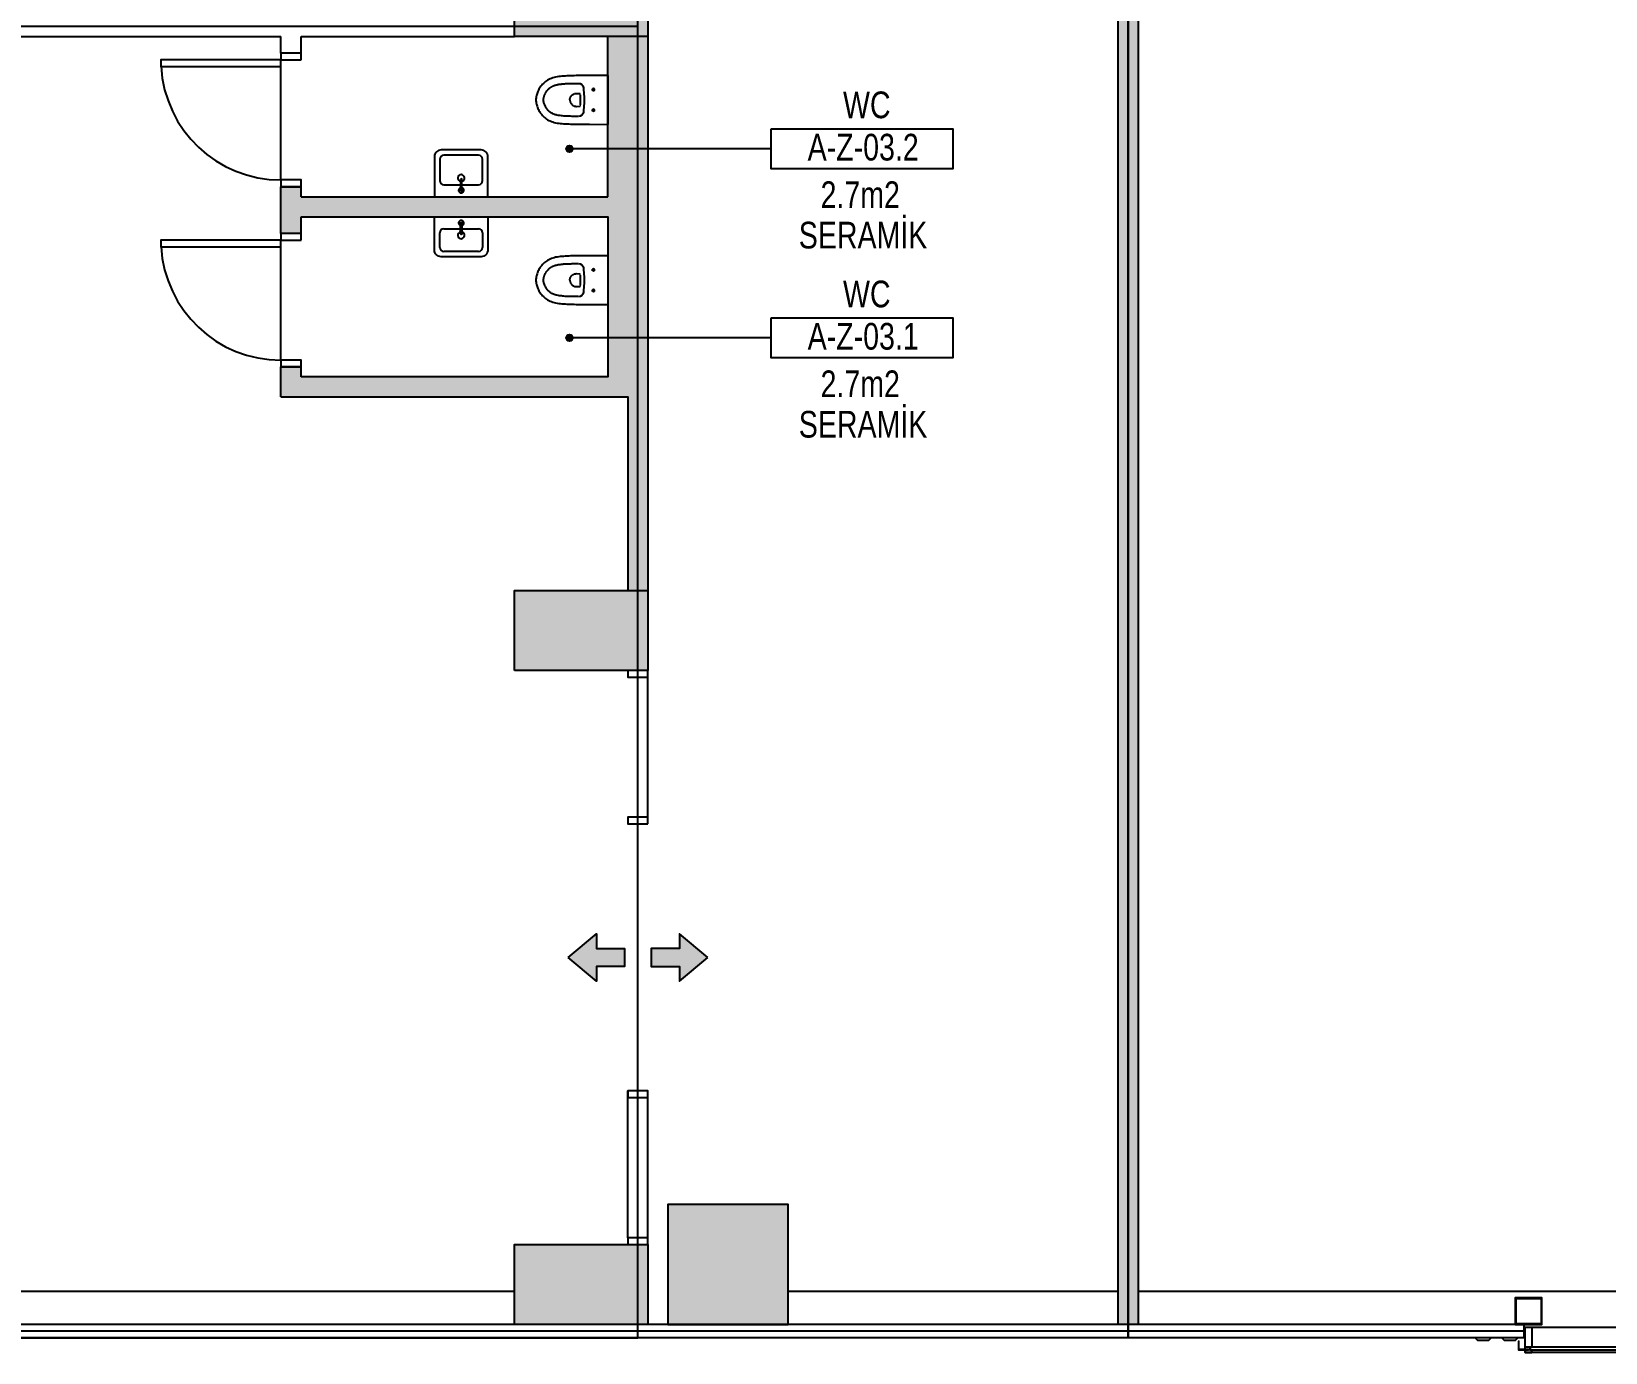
# Model space of a CAD drawing. Extents: x 259761 to 283296, y -701091 to -693683.
# Drawn here: x 261265 to 262444, y -700076 to -699087 of the extents above; entities that cross this region are included whole.
import ezdxf
from ezdxf.enums import TextEntityAlignment as Align

# ---------------------------------------------------------------- set-up
doc = ezdxf.new("R2010")
doc.units = 0
doc.header["$MEASUREMENT"] = 0
doc.layers.get('0').update_dxf_attribs({"linetype": 'CONTINUOUS'})
doc.layers.add('A-DOOR', color=193, linetype='CONTINUOUS')
doc.layers.add('MKDU0', color=50, linetype='CONTINUOUS')
doc.styles.add('Fields_100', font='act_simplex.shx', dxfattribs={"width": 0.8, "height": 20})
pattern_1 = [(45, (256351.424, -695852.415), (-4.490128, 4.490128), []), (45, (256355.914, -695852.415), (-4.490128, 4.490128), [3.175, -1.5875])]

# ---------------------------------------------------------------- blocks, each defined once
blk = doc.blocks.new('KLOZET')
at = {"linetype": 'Continuous'}
for p, q in [((-13.7, 46.8), (-13.1, 47.6)), ((-13.1, 47.6), (-12.4, 48.3)), ((-12.4, 48.3), (-11.7, 49)), ((-11.7, 49), (-11, 49.6)), ((-11, 49.6), (-10.3, 50.2)), ((-10.3, 50.2), (-9.6, 50.7)), ((-9.6, 50.7), (-8.8, 51.2)), ((-8.8, 51.2), (-8, 51.7)), ((-8, 51.7), (-7.2, 52.1)), ((-7.2, 52.1), (-6.4, 52.5)), ((-6.4, 52.5), (-5.6, 52.8)), ((-5.6, 52.8), (-4.8, 53.1)), ((-4.8, 53.1), (-4, 53.3)), ((-4.2, 47.2), (-4.6, 47.1)), ((-3.9, 47.3), (-4.2, 47.2)), ((-4, 53.3), (-3.2, 53.5)), ((-3.6, 47.5), (-3.9, 47.3)), ((-3.3, 47.6), (-3.6, 47.5)), ((-3, 47.7), (-3.3, 47.6)), ((-3.2, 53.5), (-2.3, 53.7)), ((-2.7, 47.8), (-3, 47.7)), ((-2.4, 47.9), (-2.7, 47.8)), ((-2.1, 48), (-2.4, 47.9)), ((-2.3, 53.7), (-1.5, 53.8)), ((-1.8, 48), (-2.1, 48)), ((-1.5, 48.1), (-1.8, 48)), ((-1.5, 53.8), (-0.7, 53.9)), ((-1.2, 48.1), (-1.5, 48.1)), ((-1, 48.2), (-1.2, 48.1)), ((-0.7, 48.2), (-1, 48.2)), ((-0.7, 53.9), (0, 53.9)), ((-0.5, 48.2), (-0.7, 48.2)), ((-0.2, 48.2), (-0.5, 48.2)), ((0, 48.2), (-0.2, 48.2)), ((0, 53.9), (0.7, 53.9)), ((0.5, 48.2), (0, 48.2)), ((1, 48.2), (0.5, 48.2)), ((0.7, 53.9), (1.5, 53.8)), ((1.5, 48.1), (1, 48.2)), ((1.5, 53.8), (2.3, 53.7)), ((2.1, 48), (1.5, 48.1)), ((2.6, 47.8), (2.1, 48)), ((2.3, 53.7), (3.2, 53.5)), ((3.2, 47.6), (2.6, 47.8)), ((3.2, 53.5), (4, 53.3)), ((3.7, 47.4), (3.2, 47.6)), ((4.3, 47.2), (3.7, 47.4)), ((4, 53.3), (4.8, 53.1)), ((4.8, 53.1), (5.6, 52.8)), ((5.6, 52.8), (6.4, 52.5)), ((6.4, 52.5), (7.2, 52.1)), ((7.2, 52.1), (8, 51.7)), ((8, 51.7), (8.8, 51.2)), ((8.8, 51.2), (9.6, 50.7)), ((9.6, 50.7), (10.3, 50.2)), ((10.3, 50.2), (11, 49.6)), ((11, 49.6), (11.7, 49)), ((11.7, 49), (12.4, 48.3)), ((12.4, 48.3), (13.1, 47.6)), ((13.1, 47.6), (13.7, 46.8)), ((-17.7, 34.5), (-17.6, 35.7)), ((-17.6, 35.7), (-17.5, 36.9)), ((-17.5, 36.9), (-17.3, 38.1)), ((-17.3, 38.1), (-17.1, 39.2)), ((-17.1, 39.2), (-16.8, 40.3)), ((-16.8, 40.3), (-16.5, 41.3)), ((-16.5, 41.3), (-16.1, 42.4)), ((-16.1, 42.4), (-15.7, 43.3)), ((-15.7, 43.3), (-15.3, 44.3)), ((-15.3, 44.3), (-14.8, 45.2)), ((-14.8, 45.2), (-14.3, 46)), ((-14.3, 46), (-13.7, 46.8)), ((-11.8, 35.7), (-11.9, 35.1)), ((-11.7, 36.7), (-11.8, 36.2)), ((-11.8, 36.2), (-11.8, 35.7)), ((-11.6, 37.3), (-11.7, 36.7)), ((-11.5, 37.7), (-11.6, 37.3)), ((-11.4, 38.2), (-11.5, 37.7)), ((-11.3, 38.6), (-11.4, 38.2)), ((-11.2, 39), (-11.3, 38.6)), ((-11.1, 39.4), (-11.2, 39)), ((-11, 39.8), (-11.1, 39.4)), ((-10.9, 40.2), (-11, 39.8)), ((-10.8, 40.5), (-10.9, 40.2)), ((-10.6, 40.8), (-10.8, 40.5)), ((-10.5, 41.1), (-10.6, 40.8)), ((-10.4, 41.4), (-10.5, 41.1)), ((-10.2, 41.7), (-10.4, 41.4)), ((-10.1, 42), (-10.2, 41.7)), ((-9.9, 42.2), (-10.1, 42)), ((-9.8, 42.5), (-9.9, 42.2)), ((-9.6, 42.7), (-9.8, 42.5)), ((-9.4, 43), (-9.6, 42.7)), ((-9.3, 43.2), (-9.4, 43)), ((-9.1, 43.5), (-9.3, 43.2)), ((-8.9, 43.7), (-9.1, 43.5)), ((-8.7, 44), (-8.9, 43.7)), ((-8.5, 44.2), (-8.7, 44)), ((-8.2, 44.4), (-8.5, 44.2)), ((-8, 44.7), (-8.2, 44.4)), ((-7.8, 44.9), (-8, 44.7)), ((-7.5, 45.1), (-7.8, 44.9)), ((-7.3, 45.3), (-7.5, 45.1)), ((-7, 45.5), (-7.3, 45.3)), ((-6.7, 45.8), (-7, 45.5)), ((-6.4, 46), (-6.7, 45.8)), ((-6.1, 46.2), (-6.4, 46)), ((-5.8, 46.4), (-6.1, 46.2)), ((-5.5, 46.5), (-5.8, 46.4)), ((-5.2, 46.7), (-5.5, 46.5)), ((-4.9, 46.9), (-5.2, 46.7)), ((-4.6, 47.1), (-4.9, 46.9)), ((4.9, 46.9), (4.3, 47.2)), ((5.4, 46.6), (4.9, 46.9)), ((6, 46.3), (5.4, 46.6)), ((6.5, 45.9), (6, 46.3)), ((7, 45.5), (6.5, 45.9)), ((7.5, 45.1), (7, 45.5)), ((8, 44.7), (7.5, 45.1)), ((8.4, 44.2), (8, 44.7)), ((8.9, 43.7), (8.4, 44.2)), ((9.3, 43.2), (8.9, 43.7)), ((9.6, 42.7), (9.3, 43.2)), ((10, 42.1), (9.6, 42.7)), ((10.3, 41.6), (10, 42.1)), ((10.6, 40.9), (10.3, 41.6)), ((10.8, 40.3), (10.6, 40.9)), ((11.1, 39.6), (10.8, 40.3)), ((11.3, 38.9), (11.1, 39.6)), ((11.4, 38.2), (11.3, 38.9)), ((11.6, 37.4), (11.4, 38.2)), ((11.7, 36.6), (11.6, 37.4)), ((11.8, 35.7), (11.7, 36.6)), ((11.9, 34.9), (11.8, 35.7)), ((13.7, 46.8), (14.3, 46)), ((14.3, 46), (14.8, 45.2)), ((14.8, 45.2), (15.3, 44.3)), ((15.3, 44.3), (15.7, 43.3)), ((15.7, 43.3), (16.1, 42.4)), ((16.1, 42.4), (16.5, 41.3)), ((16.5, 41.3), (16.8, 40.3)), ((16.8, 40.3), (17.1, 39.2)), ((17.1, 39.2), (17.3, 38.1)), ((17.3, 38.1), (17.5, 36.9)), ((17.5, 36.9), (17.6, 35.7)), ((17.6, 35.7), (17.7, 34.5)), ((-18.2, 23.7), (-18.1, 25.2)), ((-18.2, 22.2), (-18.2, 23.7)), ((-18.1, 28), (-18, 29.4)), ((-18.1, 26.6), (-18.1, 28)), ((-18.1, 25.2), (-18.1, 26.6)), ((-18, 30.7), (-17.9, 32)), ((-18, 29.4), (-18, 30.7)), ((-17.9, 32), (-17.8, 33.3)), ((-17.8, 33.3), (-17.7, 34.5)), ((-12.3, 27.9), (-12.4, 27)), ((-12.4, 27), (-12.4, 26.1)), ((-12.4, 26.1), (-12.4, 25.2)), ((-12.4, 25.2), (-12.4, 24.2)), ((-12.4, 24.2), (-12.4, 23.2)), ((-12.2, 31.1), (-12.3, 30.4)), ((-12.3, 30.4), (-12.3, 29.6)), ((-12.3, 29.6), (-12.3, 28.8)), ((-12.3, 28.8), (-12.3, 27.9)), ((-12.1, 32.6), (-12.2, 31.9)), ((-12.2, 31.9), (-12.2, 31.1)), ((-12, 33.9), (-12.1, 33.2)), ((-12.1, 33.2), (-12.1, 32.6)), ((-11.9, 35.1), (-12, 34.5)), ((-12, 34.5), (-12, 33.9)), ((-4.8, 24.3), (-4.9, 23.9)), ((-4.9, 23.9), (-4.9, 23.5)), ((-4.7, 25), (-4.8, 24.6)), ((-4.8, 24.6), (-4.8, 24.3)), ((-4.6, 25.3), (-4.7, 25)), ((-4.4, 25.6), (-4.6, 25.3)), ((-4.3, 25.9), (-4.4, 25.6)), ((-4.1, 26.2), (-4.3, 25.9)), ((-3.9, 26.5), (-4.1, 26.2)), ((-3.8, 26.8), (-3.9, 26.5)), ((-3.5, 27), (-3.8, 26.8)), ((-3.3, 27.2), (-3.5, 27)), ((-3.1, 27.4), (-3.3, 27.2)), ((-2.8, 27.6), (-3.1, 27.4)), ((-2.5, 27.8), (-2.8, 27.6)), ((-2.2, 28), (-2.5, 27.8)), ((-1.9, 28.1), (-2.2, 28)), ((-1.6, 28.2), (-1.9, 28.1)), ((-1.3, 28.3), (-1.6, 28.2)), ((-1, 28.4), (-1.3, 28.3)), ((-0.7, 28.5), (-1, 28.4)), ((-0.3, 28.5), (-0.7, 28.5)), ((0, 28.5), (-0.3, 28.5)), ((0, 28.5), (0.3, 28.5)), ((0.3, 28.5), (0.7, 28.5)), ((0.7, 28.5), (1, 28.4)), ((1, 28.4), (1.3, 28.3)), ((1.3, 28.3), (1.6, 28.2)), ((1.6, 28.2), (1.9, 28.1)), ((1.9, 28.1), (2.2, 28)), ((2.2, 28), (2.5, 27.8)), ((2.5, 27.8), (2.8, 27.6)), ((2.8, 27.6), (3.1, 27.4)), ((3.1, 27.4), (3.3, 27.2)), ((3.3, 27.2), (3.5, 27)), ((3.5, 27), (3.8, 26.7)), ((3.8, 26.7), (4, 26.5)), ((4, 26.5), (4.1, 26.2)), ((4.1, 26.2), (4.3, 25.9)), ((4.3, 25.9), (4.5, 25.6)), ((4.5, 25.6), (4.6, 25.3)), ((4.6, 25.3), (4.7, 25)), ((4.7, 25), (4.8, 24.6)), ((4.8, 24.6), (4.8, 24.3)), ((4.8, 24.3), (4.9, 23.9)), ((4.9, 23.9), (4.9, 23.5)), ((12, 34), (11.9, 34.9)), ((12.1, 33.1), (12, 34)), ((12.2, 32.1), (12.1, 33.1)), ((12.2, 31.2), (12.2, 32.1)), ((12.3, 30.2), (12.2, 31.2)), ((12.3, 29.2), (12.3, 30.2)), ((12.3, 28.1), (12.3, 29.2)), ((12.4, 27), (12.3, 28.1)), ((12.4, 25.9), (12.4, 27)), ((12.4, 24.7), (12.4, 25.9)), ((12.4, 23.4), (12.4, 24.7)), ((17.7, 34.5), (17.8, 33.3)), ((17.8, 33.3), (17.9, 32)), ((17.9, 32), (18, 30.7)), ((18, 30.7), (18, 29.4)), ((18, 29.4), (18.1, 28)), ((18.1, 28), (18.1, 26.6)), ((18.1, 26.6), (18.1, 25.2)), ((18.1, 25.2), (18.2, 23.7)), ((18.2, 23.7), (18.2, 22.2)), ((-18.3, 0), (-18.2, 12.1)), ((-18.2, 20.6), (-18.2, 22.2)), ((-18.2, 17.4), (-18.2, 20.6)), ((-18.2, 12.1), (-18.2, 17.4)), ((-12.4, 23.2), (-12.4, 22.2)), ((-9.2, 18.4), (-8.2, 18.3)), ((-8.2, 18.3), (-7.1, 18.2)), ((-7.1, 18.2), (-6.1, 18.1)), ((-6.1, 18.1), (-5.1, 18)), ((-5.1, 18), (-4.1, 18)), ((-4.9, 23.5), (-4.8, 20.8)), ((-4.1, 18), (-3.1, 17.9)), ((-3.8, 20.8), (-2.1, 20.8)), ((-3.1, 17.9), (-2, 17.9)), ((-2.1, 20.8), (-0.4, 20.8)), ((-2, 17.9), (-1, 17.9)), ((-1, 17.9), (0, 17.9)), ((-0.4, 20.8), (1.7, 20.8)), ((0, 17.9), (1, 17.9)), ((1, 17.9), (2, 17.9)), ((1.7, 20.8), (3.4, 20.8)), ((2, 17.9), (3.1, 17.9)), ((3.1, 17.9), (4.1, 18)), ((3.4, 20.8), (3.8, 20.8)), ((4.1, 18), (5.1, 18)), ((4.9, 23.5), (4.8, 20.8)), ((5.1, 18), (6.1, 18.1)), ((6.1, 18.1), (7.1, 18.2)), ((7.1, 18.2), (8.2, 18.3)), ((8.2, 18.3), (9.2, 18.4)), ((12.4, 22.2), (12.4, 23.4)), ((18.2, 22.2), (18.2, 20.6)), ((18.2, 20.6), (18.2, 17.4)), ((18.2, 17.4), (18.2, 13.9)), ((18.2, 13.9), (18.3, 0)), ((-18.3, 0), (18.3, 0))]:
    blk.add_line(p, q, dxfattribs=at)
at = {"ltscale": 3}
for p, q in [((-7.7, 12.2), (-7.7, 9.6)), ((7.7, 12.2), (7.7, 9.6)), ((-6.5, 10.9), (-9, 10.9)), ((9, 10.9), (6.5, 10.9))]:
    blk.add_line(p, q, dxfattribs=at)
at = {"lineweight": 0}
for p, q in [((-3.8, 20.8), (-4.8, 20.8)), ((3.8, 20.8), (4.8, 20.8))]:
    blk.add_line(p, q, dxfattribs=at)
at = {"linetype": 'Continuous'}
for centre in [(-7.7, 10.9), (7.7, 10.9)]:
    blk.add_circle(centre, 0.75, dxfattribs=at)
for centre, start, end in [((-8.7, 22.1), 179.5021, 262.9898), ((8.7, 22.1), 277.0095, 0.5028)]:
    blk.add_arc(centre, 3.72, start, end, dxfattribs=at)
blk = doc.blocks.new('KAPI_100')
at = {"layer": 'A-DOOR'}
blk.add_line((5, 15), (95, 15), dxfattribs=at)
blk.add_lwpolyline([(95, 15), (95, 105), (90, 105), (90, 15)], dxfattribs=at)
for points in [[(0, 0), (5, 0), (5, 15), (0, 15)], [(95, 0), (100, 0), (100, 15), (95, 15)]]:
    blk.add_lwpolyline(points, close=True, dxfattribs=at)
blk.add_arc((95, 15), 90, 93.1847, 180, dxfattribs=at)
blk = doc.blocks.new('Mahal Kutusu_100_2')
at = {"color": 0}
blk.add_lwpolyline([(-68, 30), (68, 30), (68, 0), (-68, 0)], close=True, dxfattribs=at)
at = {"color": 0, "style": 'Fields_100', "width": 0.8}
for tag, p in [('MAHAL', (3.6, 37.9)), ('A-Z-04.1', (0.9, 6.2)), ('ALAN', (-1.3, -29.4)), ('KAPLAMA', (0.8, -59.7))]:
    blk.add_attdef(tag, text='', height=20, dxfattribs=at).set_placement(p, align=Align.CENTER)

msp = doc.modelspace()

# ---------------------------------------------------------------- hatches: boundary and pattern name
at = {"layer": 'MKDU0', "ltscale": 0.03}
h = msp.add_hatch(dxfattribs=at)
h.set_pattern_fill('ANSI33', color=8)
h.set_pattern_definition(pattern_1)
h.paths.add_polyline_path([(260866.6, -698635.4), (260806.6, -698635.4), (260806.6, -698535.4), (260866.6, -698535.4)])
h.paths.add_polyline_path([(259946.6, -698615.4), (259946.6, -698555.4), (260046.6, -698555.4), (260046.6, -698615.4)])
h.paths.add_polyline_path([(261626.6, -698615.4), (261626.6, -698555.4), (261726.6, -698555.4), (261726.6, -698615.4)])
h.paths.add_polyline_path([(260866.6, -699585.4), (260806.6, -699585.4), (260806.6, -699485.4), (260866.6, -699485.4)])
h.paths.add_polyline_path([(260866.6, -699110.4), (260806.6, -699110.4), (260806.6, -699010.4), (260866.6, -699010.4)])
h.paths.add_polyline_path([(260866.6, -697685.4), (260806.6, -697685.4), (260806.6, -697585.4), (260866.6, -697585.4)])
h.paths.add_polyline_path([(260866.6, -697210.4), (260806.6, -697210.4), (260806.6, -697110.4), (260866.6, -697110.4)])
h.paths.add_polyline_path([(260866.6, -696735.4), (260806.6, -696735.4), (260806.6, -696635.4), (260866.6, -696635.4)])
h.paths.add_polyline_path([(260866.6, -695785.4), (260806.6, -695785.4), (260806.6, -695685.4), (260866.6, -695685.4)])
h.paths.add_polyline_path([(260866.6, -695310.4), (260806.6, -695310.4), (260806.6, -695210.4), (260866.6, -695210.4)])
h.paths.add_polyline_path([(260866.6, -694835.4), (260806.6, -694835.4), (260806.6, -694735.4), (260866.6, -694735.4)])
h.paths.add_polyline_path([(259946.6, -700055.4), (259946.6, -699995.4), (260046.6, -699995.4), (260046.6, -700055.4)])
h.paths.add_polyline_path([(260786.6, -700055.4), (260786.6, -699995.4), (260886.6, -699995.4), (260886.6, -700055.4)])
h.paths.add_polyline_path([(261626.6, -700055.4), (261626.6, -699995.4), (261726.6, -699995.4), (261726.6, -700055.4)])
h.paths.add_polyline_path([(259946.6, -699565.4), (259946.6, -699505.4), (260046.6, -699505.4), (260046.6, -699565.4)])
h.paths.add_polyline_path([(261626.6, -699565.4), (261626.6, -699505.4), (261726.6, -699505.4), (261726.6, -699565.4)])
h.paths.add_polyline_path([(259946.6, -699090.4), (259946.6, -699030.4), (260046.6, -699030.4), (260046.6, -699090.4)])
h.paths.add_polyline_path([(261626.6, -699090.4), (261626.6, -699030.4), (261726.6, -699030.4), (261726.6, -699090.4)])
h.paths.add_polyline_path([(259946.6, -698140.4), (259946.6, -698080.4), (260046.6, -698080.4), (260046.6, -698140.4)])
h.paths.add_polyline_path([(260786.6, -698140.4), (260786.6, -698080.4), (260886.6, -698080.4), (260886.6, -698140.4)])
h.paths.add_polyline_path([(261626.6, -698140.4), (261626.6, -698080.4), (261726.6, -698080.4), (261726.6, -698140.4)])
h.paths.add_polyline_path([(259946.6, -697665.4), (259946.6, -697605.4), (260046.6, -697605.4), (260046.6, -697665.4)])
h.paths.add_polyline_path([(261626.6, -697665.4), (261626.6, -697605.4), (261726.6, -697605.4), (261726.6, -697665.4)])
h.paths.add_polyline_path([(259946.6, -697190.4), (259946.6, -697130.4), (260046.6, -697130.4), (260046.6, -697190.4)])
h.paths.add_polyline_path([(261626.6, -697190.4), (261626.6, -697130.4), (261726.6, -697130.4), (261726.6, -697190.4)])
h.paths.add_polyline_path([(259946.6, -696715.4), (259946.6, -696655.4), (260046.6, -696655.4), (260046.6, -696715.4)])
h.paths.add_polyline_path([(261626.6, -696715.4), (261626.6, -696655.4), (261726.6, -696655.4), (261726.6, -696715.4)])
h.paths.add_polyline_path([(259946.6, -696240.4), (259946.6, -696180.4), (260046.6, -696180.4), (260046.6, -696240.4)])
h.paths.add_polyline_path([(260786.6, -696240.4), (260786.6, -696180.4), (260886.6, -696180.4), (260886.6, -696240.4)])
h.paths.add_polyline_path([(261626.6, -696240.4), (261626.6, -696180.4), (261726.6, -696180.4), (261726.6, -696240.4)])
h.paths.add_polyline_path([(259946.6, -695765.4), (259946.6, -695705.4), (260046.6, -695705.4), (260046.6, -695765.4)])
h.paths.add_polyline_path([(261626.6, -695765.4), (261626.6, -695705.4), (261726.6, -695705.4), (261726.6, -695765.4)])
h.paths.add_polyline_path([(259946.6, -695290.4), (259946.6, -695230.4), (260046.6, -695230.4), (260046.6, -695290.4)])
h.paths.add_polyline_path([(261626.6, -695290.4), (261626.6, -695230.4), (261726.6, -695230.4), (261726.6, -695290.4)])
h.paths.add_polyline_path([(259946.6, -694815.4), (259946.6, -694755.4), (260046.6, -694755.4), (260046.6, -694815.4)])
h.paths.add_polyline_path([(261626.6, -694815.4), (261626.6, -694755.4), (261726.6, -694755.4), (261726.6, -694815.4)])
h.paths.add_polyline_path([(259946.6, -694325.4), (259946.6, -694265.4), (260046.6, -694265.4), (260046.6, -694325.4)])
h.paths.add_polyline_path([(260786.6, -694325.4), (260786.6, -694265.4), (260886.6, -694265.4), (260886.6, -694325.4)])
h.paths.add_polyline_path([(261626.6, -694325.4), (261626.6, -694265.4), (261726.6, -694265.4), (261726.6, -694325.4)])
h = msp.add_hatch(dxfattribs=at)
h.set_pattern_fill('ANSI33', color=8)
h.set_pattern_definition(pattern_1)
h.paths.add_polyline_path([(272541.6, -700055.4), (272631.6, -700055.4), (272631.6, -699965.4), (272541.6, -699965.4)])
h.paths.add_polyline_path([(272541.6, -694355.4), (272631.6, -694355.4), (272631.6, -694265.4), (272541.6, -694265.4)])
h.paths.add_polyline_path([(270741.6, -700055.4), (270831.6, -700055.4), (270831.6, -699965.4), (270741.6, -699965.4)])
h.paths.add_polyline_path([(267141.6, -700055.4), (267231.6, -700055.4), (267231.6, -699965.4), (267141.6, -699965.4)])
h.paths.add_polyline_path([(270741.6, -694355.4), (270831.6, -694355.4), (270831.6, -694265.4), (270741.6, -694265.4)])
h.paths.add_polyline_path([(267141.6, -694355.4), (267231.6, -694355.4), (267231.6, -694265.4), (267141.6, -694265.4)])
h.paths.add_polyline_path([(272541.6, -698155.4), (272631.6, -698155.4), (272631.6, -698065.4), (272541.6, -698065.4)])
h.paths.add_polyline_path([(272541.6, -696255.4), (272631.6, -696255.4), (272631.6, -696165.4), (272541.6, -696165.4)])
h.paths.add_polyline_path([(270741.6, -698155.4), (270831.6, -698155.4), (270831.6, -698065.4), (270741.6, -698065.4)])
h.paths.add_polyline_path([(267141.6, -698155.4), (267231.6, -698155.4), (267231.6, -698065.4), (267141.6, -698065.4)])
h.paths.add_polyline_path([(270741.6, -696255.4), (270831.6, -696255.4), (270831.6, -696165.4), (270741.6, -696165.4)])
h.paths.add_polyline_path([(267141.6, -696255.4), (267231.6, -696255.4), (267231.6, -696165.4), (267141.6, -696165.4)])
h.paths.add_polyline_path([(277941.6, -698155.4), (278031.6, -698155.4), (278031.6, -698065.4), (277941.6, -698065.4)])
h.paths.add_polyline_path([(277941.6, -696255.4), (278031.6, -696255.4), (278031.6, -696165.4), (277941.6, -696165.4)])
h.paths.add_polyline_path([(276141.6, -698155.4), (276231.6, -698155.4), (276231.6, -698065.4), (276141.6, -698065.4)])
h.paths.add_polyline_path([(276141.6, -696255.4), (276231.6, -696255.4), (276231.6, -696165.4), (276141.6, -696165.4)])
h.paths.add_polyline_path([(274341.6, -698155.4), (274431.6, -698155.4), (274431.6, -698065.4), (274341.6, -698065.4)])
h.paths.add_polyline_path([(274341.6, -696255.4), (274431.6, -696255.4), (274431.6, -696165.4), (274341.6, -696165.4)])
h.paths.add_polyline_path([(270641.6, -698155.4), (270731.6, -698155.4), (270731.6, -698065.4), (270641.6, -698065.4)])
h.paths.add_polyline_path([(270641.6, -696255.4), (270731.6, -696255.4), (270731.6, -696165.4), (270641.6, -696165.4)])
h.paths.add_polyline_path([(268941.6, -698155.4), (269031.6, -698155.4), (269031.6, -698065.4), (268941.6, -698065.4)])
h.paths.add_polyline_path([(268941.6, -696255.4), (269031.6, -696255.4), (269031.6, -696165.4), (268941.6, -696165.4)])
h.paths.add_polyline_path([(265341.6, -698155.4), (265431.6, -698155.4), (265431.6, -698065.4), (265341.6, -698065.4)])
h.paths.add_polyline_path([(265341.6, -696255.4), (265431.6, -696255.4), (265431.6, -696165.4), (265341.6, -696165.4)])
h.paths.add_polyline_path([(263541.6, -698155.4), (263631.6, -698155.4), (263631.6, -698065.4), (263541.6, -698065.4)])
h.paths.add_polyline_path([(263541.6, -696255.4), (263631.6, -696255.4), (263631.6, -696165.4), (263541.6, -696165.4)])
h.paths.add_polyline_path([(261741.6, -698155.4), (261831.6, -698155.4), (261831.6, -698065.4), (261741.6, -698065.4)])
h.paths.add_polyline_path([(261741.6, -696255.4), (261831.6, -696255.4), (261831.6, -696165.4), (261741.6, -696165.4)])
h.paths.add_polyline_path([(279741.6, -696255.4), (279831.6, -696255.4), (279831.6, -696165.4), (279741.6, -696165.4)])
h.paths.add_polyline_path([(279741.6, -698155.4), (279831.6, -698155.4), (279831.6, -698065.4), (279741.6, -698065.4)])
h.paths.add_polyline_path([(279741.6, -700055.4), (279831.6, -700055.4), (279831.6, -699965.4), (279741.6, -699965.4)])
h.paths.add_polyline_path([(277941.6, -700055.4), (278031.6, -700055.4), (278031.6, -699965.4), (277941.6, -699965.4)])
h.paths.add_polyline_path([(276141.6, -700055.4), (276231.6, -700055.4), (276231.6, -699965.4), (276141.6, -699965.4)])
h.paths.add_polyline_path([(274341.6, -700055.4), (274431.6, -700055.4), (274431.6, -699965.4), (274341.6, -699965.4)])
h.paths.add_polyline_path([(270641.6, -700055.4), (270731.6, -700055.4), (270731.6, -699965.4), (270641.6, -699965.4)])
h.paths.add_polyline_path([(268941.6, -700055.4), (269031.6, -700055.4), (269031.6, -699965.4), (268941.6, -699965.4)])
h.paths.add_polyline_path([(265341.6, -700055.4), (265431.6, -700055.4), (265431.6, -699965.4), (265341.6, -699965.4)])
h.paths.add_polyline_path([(263541.6, -700055.4), (263631.6, -700055.4), (263631.6, -699965.4), (263541.6, -699965.4)])
h.paths.add_polyline_path([(261741.6, -700055.4), (261831.6, -700055.4), (261831.6, -699965.4), (261741.6, -699965.4)])
h.paths.add_polyline_path([(279741.6, -694355.4), (279831.6, -694355.4), (279831.6, -694265.4), (279741.6, -694265.4)])
h.paths.add_polyline_path([(277941.6, -694355.4), (278031.6, -694355.4), (278031.6, -694265.4), (277941.6, -694265.4)])
h.paths.add_polyline_path([(276141.6, -694355.4), (276231.6, -694355.4), (276231.6, -694265.4), (276141.6, -694265.4)])
h.paths.add_polyline_path([(274341.6, -694355.4), (274431.6, -694355.4), (274431.6, -694265.4), (274341.6, -694265.4)])
h.paths.add_polyline_path([(270641.6, -694355.4), (270731.6, -694355.4), (270731.6, -694265.4), (270641.6, -694265.4)])
h.paths.add_polyline_path([(268941.6, -694355.4), (269031.6, -694355.4), (269031.6, -694265.4), (268941.6, -694265.4)])
h.paths.add_polyline_path([(265341.6, -694355.4), (265431.6, -694355.4), (265431.6, -694265.4), (265341.6, -694265.4)])
h.paths.add_polyline_path([(263541.6, -694355.4), (263631.6, -694355.4), (263631.6, -694265.4), (263541.6, -694265.4)])
h.paths.add_polyline_path([(261741.6, -694355.4), (261831.6, -694355.4), (261831.6, -694265.4), (261741.6, -694265.4)])
h = msp.add_hatch(dxfattribs=at)
h.set_pattern_fill('DASH', color=8)
h.set_pattern_definition([(0, (256351.4238, -647212.943), (3.175, 3.175), [3.175, -3.175])])
h.paths.add_polyline_path([(262184.1, -698585.4), (262079.1, -698585.4), (262079.1, -700055.4), (262094.1, -700055.4), (262094.1, -698600.4), (262184.1, -698600.4)])
h = msp.add_hatch(dxfattribs=at)
h.set_pattern_fill('DASH', color=8)
h.set_pattern_definition([(0, (256351.4238, -647217.943), (3.175, 3.175), [3.175, -3.175])])
h.paths.add_polyline_path([(261726.6, -699090.4), (261696.6, -699090.4), (261696.6, -699210.4), (261466.6, -699210.4), (261466.6, -699202.9), (261451.6, -699202.9), (261451.6, -699237.9), (261466.6, -699237.9), (261466.6, -699225.4), (261696.6, -699225.4), (261696.6, -699345.4), (261466.6, -699345.4), (261466.6, -699337.9), (261451.6, -699337.9), (261451.6, -699360.4), (261711.6, -699360.4), (261711.6, -699510.4), (261726.6, -699510.4), (261726.6, -699355.4)])
h = msp.add_hatch(color=8, dxfattribs=at)
h.dxf.hatch_style = 1
edge = h.paths.add_edge_path()
edge.add_arc((261667.8, -699174.5), 2.5, 180, 540)
h = msp.add_hatch(color=8, dxfattribs=at)
h.dxf.hatch_style = 1
edge = h.paths.add_edge_path()
edge.add_arc((261667.8, -699316.2), 2.5, 180, 540)
h = msp.add_hatch(color=8, dxfattribs=at)
h.dxf.hatch_style = 1
h.paths.add_polyline_path([(261666.8, -699780.4), (261688, -699762.7), (261688, -699773.6), (261709.1, -699773.6), (261709.1, -699787.1), (261688, -699787.1), (261688, -699798.1)])
h = msp.add_hatch(color=8, dxfattribs=at)
h.dxf.hatch_style = 1
h.paths.add_polyline_path([(261771.4, -699780.4), (261750.3, -699762.7), (261750.3, -699773.6), (261729.1, -699773.6), (261729.1, -699787.1), (261750.3, -699787.1), (261750.3, -699798.1)])

# ---------------------------------------------------------------- linework, layer by layer
at = {"layer": 'MKDU0', "color": 8, "ltscale": 0.03}
for p, q in [((261626.6, -699090.4), (261626.6, -699075.4)), ((260866.6, -699090.4), (261451.6, -699090.4)), ((261451.6, -699102.9), (261451.6, -699090.4)), ((261466.6, -699090.4), (261626.6, -699090.4)), ((261466.6, -699102.9), (261466.6, -699090.4)), ((261696.6, -699210.4), (261696.6, -699090.4)), ((261726.6, -699090.4), (261726.6, -699360.4)), ((261466.6, -699102.9), (261451.6, -699102.9)), ((261570.6, -699182.4), (261570.6, -699198.4)), ((261599.6, -699179.4), (261573.6, -699179.4)), ((261602.6, -699198.4), (261602.6, -699182.4)), ((261451.6, -699237.9), (261451.6, -699202.9)), ((261466.6, -699202.9), (261451.6, -699202.9)), ((261466.6, -699210.4), (261466.6, -699202.9)), ((261573.6, -699201.4), (261586.2, -699201.4)), ((261587.2, -699201.4), (261599.6, -699201.4)), ((261466.6, -699210.4), (261696.6, -699210.4)), ((261466.6, -699237.9), (261466.6, -699225.4)), ((261466.6, -699237.9), (261451.6, -699237.9)), ((261570.6, -699248.4), (261570.6, -699237.4)), ((261573.6, -699234.4), (261586.2, -699234.4)), ((261587.2, -699234.4), (261599.6, -699234.4)), ((261602.6, -699237.4), (261602.6, -699248.4)), ((261599.6, -699251.4), (261573.6, -699251.4)), ((261451.6, -699360.4), (261451.6, -699337.9)), ((261466.6, -699337.9), (261451.6, -699337.9)), ((261466.6, -699345.4), (261466.6, -699337.9)), ((261726.6, -699680.4), (261726.6, -699570.4)), ((261726.6, -699990.4), (261726.6, -699880.4)), ((260886.6, -700030.4), (261626.6, -700030.4)), ((261831.6, -700030.4), (262079.1, -700030.4)), ((262094.1, -700030.4), (263541.6, -700030.4)), ((262383.1, -700055.4), (259946.6, -700055.4)), ((262389.1, -700057.4), (262484.1, -700057.4)), ((262383.1, -700065.4), (259946.6, -700065.4))]:
    msp.add_line(p, q, dxfattribs=at)
for points in [[(261719.1, -700065.4), (261719.1, -698155.4), (279841.6, -698155.4), (279841.6, -698592.9), (272886.6, -698592.9), (272886.4, -700065.4), (272624.1, -700065.4), (272624.1, -698592.9), (267186.6, -698592.9), (267186.6, -700065.4), (265386.6, -700065.4), (265386.6, -698592.9), (262086.6, -698592.9), (262086.6, -700065.4)], [(261626.6, -699090.4), (261626.6, -699030.4), (261726.6, -699030.4), (261726.6, -699090.4)], [(259936.6, -700065.4), (261719.1, -700065.4), (261719.1, -699082.9), (259936.6, -699082.9)], [(261626.6, -699565.4), (261626.6, -699505.4), (261726.6, -699505.4), (261726.6, -699565.4)], [(261726.6, -699570.4), (261726.6, -699565.4), (261711.6, -699565.4), (261711.6, -699570.4)], [(261726.6, -699680.4), (261726.6, -699675.4), (261711.6, -699675.4), (261711.6, -699680.4)], [(261666.8, -699780.4), (261688, -699762.7), (261688, -699773.6), (261709.1, -699773.6), (261709.1, -699787.1), (261688, -699787.1), (261688, -699798.1)], [(261771.4, -699780.4), (261750.3, -699762.7), (261750.3, -699773.6), (261729.1, -699773.6), (261729.1, -699787.1), (261750.3, -699787.1), (261750.3, -699798.1)], [(261726.6, -699885.4), (261726.6, -699880.4), (261711.6, -699880.4), (261711.6, -699885.4)], [(261741.6, -700055.4), (261831.6, -700055.4), (261831.6, -699965.4), (261741.6, -699965.4)], [(261741.6, -700055.4), (261831.6, -700055.4), (261831.6, -699965.4), (261741.6, -699965.4)], [(261626.6, -700055.4), (261626.6, -699995.4), (261726.6, -699995.4), (261726.6, -700055.4)], [(261726.6, -699995.4), (261726.6, -699990.4), (261711.6, -699990.4), (261711.6, -699995.4)]]:
    msp.add_lwpolyline(points, close=True, dxfattribs=at)
for points in [[(262079.1, -700055.4), (262079.1, -698585.4), (262184.1, -698585.4)], [(263586.6, -699512.9), (263654.1, -699512.9), (263654.1, -699720.4), (263654.1, -699735.4), (263519.1, -699735.4), (263519.1, -699980.4), (263586.6, -699980.4), (263586.6, -700065.4), (263289.1, -700065.4), (263289.1, -700076.4), (262384.1, -700076.4), (262384.1, -700065.4), (262086.6, -700065.4), (262086.6, -698592.9), (263586.6, -698592.9), (263586.6, -699512.9)], [(262094.1, -700055.4), (262094.1, -698600.4), (262184.1, -698600.4)], [(261819, -699174.5), (261670.3, -699174.5)], [(261466.6, -699225.4), (261696.6, -699225.4), (261696.6, -699345.4), (261466.6, -699345.4)], [(261819, -699316.2), (261670.3, -699316.2)], [(261451.6, -699360.4), (261711.6, -699360.4), (261711.6, -699505.4)], [(261726.6, -699360.4), (261726.6, -699505.4)], [(261711.6, -699990.4), (261711.6, -699880.4)], [(262383.1, -700060.4), (259946.6, -700060.4)], [(262383.1, -700065.4), (262378.6, -700065.4), (262376.6, -700067.4), (262368.6, -700067.4), (262366.6, -700065.4), (262358.6, -700065.4), (262356.6, -700067.4), (262348.6, -700067.4), (262346.6, -700065.4)]]:
    msp.add_lwpolyline(points, dxfattribs=at)
for points in [[(261606.6, -699210.4), (261606.6, -699180.4, 0.414214), (261601.6, -699175.4), (261571.6, -699175.4, 0.414214), (261566.6, -699180.4), (261566.6, -699210.4)], [(261587.2, -699205.6), (261587.2, -699197.6, 1), (261586.2, -699197.6), (261586.2, -699205.6, 1)], [(261606.6, -699225.4), (261606.6, -699250.4, -0.414214), (261601.6, -699255.4), (261571.6, -699255.4, -0.414214), (261566.6, -699250.4), (261566.6, -699225.4)], [(261587.2, -699230.2), (261587.2, -699238.2, -1), (261586.2, -699238.2), (261586.2, -699230.2, -1)]]:
    msp.add_lwpolyline(points, format="xyb", close=True, dxfattribs=at)
at = {"layer": 'MKDU0', "color": 8, "ltscale": 0.03, "elevation": 0}
for points in [[(262376.6, -700055.4), (262396.6, -700055.4), (262396.6, -700035.4), (262376.6, -700035.4)], [(262377.2, -700036), (262396, -700036), (262396, -700054.8), (262377.2, -700054.8)], [(262389.1, -700072.4), (262384.1, -700072.4), (262384.1, -700057.4), (262389.1, -700057.4)], [(262379.1, -700067.9), (262379.1, -700074.4), (262384.1, -700074.4), (262386.6, -700074.4), (262386.6, -700074.2), (262384.1, -700074.2), (262379.3, -700074.2), (262379.3, -700067.9)], [(262384.1, -700076.4), (262389.1, -700076.4), (262389.1, -700074.4), (262384.1, -700074.4)], [(262387.6, -700074.4), (262485.6, -700074.4), (262485.6, -700072.4), (262387.6, -700072.4)]]:
    msp.add_lwpolyline(points, close=True, dxfattribs=at)
msp.add_lwpolyline([(262383.1, -700055.4), (262383.1, -700065.4)], dxfattribs=at)
at = {"layer": 'MKDU0', "color": 8, "ltscale": 0.03}
for centre in [(261667.8, -699174.5), (261667.8, -699316.2)]:
    msp.add_circle(centre, 2.5, dxfattribs=at)
for centre, radius, start, end in [((261573.6, -699182.4), 3, 90, 180), ((261599.6, -699182.4), 3, 0, 90), ((261586.6, -699196.4), 2.5, 283.0141, 259.9324), ((261573.6, -699198.4), 3, 180, 270), ((261586.7, -699205.6), 2, 104.4775, 75.5225), ((261599.6, -699198.4), 3, 270, 0), ((261586.7, -699230.2), 2, 284.4775, 255.5225), ((261573.6, -699237.4), 3, 90, 180), ((261586.6, -699239.4), 2.5, 100.0676, 76.9859), ((261599.6, -699237.4), 3, 0, 90), ((261573.6, -699248.4), 3, 180, 270), ((261599.6, -699248.4), 3, 270, 0)]:
    msp.add_arc(centre, radius, start, end, dxfattribs=at)

# ---------------------------------------------------------------- block references
at = {"layer": 'MKDU0', "color": 8, "ltscale": 0.03, "rotation": 90.00000000000001}
for p in [(261466.6, -699202.9), (261466.6, -699337.9)]:
    msp.add_blockref('KAPI_100', p, dxfattribs=at)
at = {"layer": 'MKDU0', "color": 8, "ltscale": 0.03, "xscale": -1, "rotation": 90}
for p in [(261696.6, -699137.9), (261696.6, -699272.9)]:
    msp.add_blockref('KLOZET', p, dxfattribs=at)
at = {"layer": 'MKDU0', "color": 8, "ltscale": 0.03}
for p, values in [((261887, -699189.5), {'MAHAL': 'WC', 'A-Z-04.1': 'A-Z-03.2', 'ALAN': '2.7m2', 'KAPLAMA': 'SERAMİK'}), ((261887, -699331.2), {'MAHAL': 'WC', 'A-Z-04.1': 'A-Z-03.1', 'ALAN': '2.7m2', 'KAPLAMA': 'SERAMİK'})]:
    msp.add_blockref('Mahal Kutusu_100_2', p, dxfattribs=at).add_auto_attribs(values)

doc.saveas('drawing.dxf')
